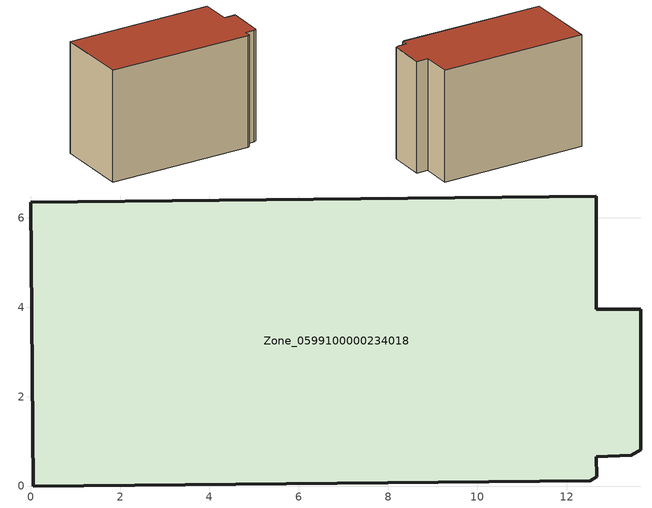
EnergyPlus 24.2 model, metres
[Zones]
Zone_0599100000234018
 floor ground (C_G): 12.52,0.12 0.06,0 0,6.36 12.66,6.49 12.66,3.95 13.66,3.95 13.66,0.81 13.44,0.68 12.66,0.66 12.67,0.21 z0
 wall outside (C_F): 13.66,0.81 13.66,3.95 12.66,3.95 12.66,6.49 0,6.36 0.06,0 12.52,0.12 12.67,0.21 12.66,0.66 13.44,0.68 13.66,0.81 z0:9.63
 roof outside (C_R): 0.06,0 12.52,0.12 12.67,0.21 12.66,0.66 13.44,0.68 13.66,0.81 13.66,3.95 12.66,3.95 12.66,6.49 0,6.36 z9.63
[BUILDING]
Pand.0599100000234018: North Axis=0; Terrain=City; Loads Convergence Tolerance Value=0.04; Temperature Convergence Tolerance Value=0.4; Solar Distribution=FullExterior; Maximum Number of Warmup Days=25; Minimum Number of Warmup Days=1
[Site:Location]
Rotterdam.The.Hague.AP_ZH_NLD Design_Conditions: Latitude=51.96; Longitude=4.45; Time Zone=1; Elevation=-4.5
[SITE:GROUNDTEMPERATURE:BUILDINGSURFACE]
18, 18, 18, 18, 18, 18, 18, 18, 18, 18, 18, 18
[MATERIAL] Thermal Absorptance=0.9; Solar Absorptance=0.7; Visible Absorptance=0.7
Name | Roughness | Thickness | Conductivity | Density | Specific Heat
G.D.1965 | MediumSmooth | 0.15 | 1 | 540 | 1210
F.D.1965 | Rough | 0.3 | 0.857143 | 1920 | 840
R.D.1965 | MediumRough | 0.2 | 0.08 | 1500 | 1000
[CONSTRUCTION]
C_G: G.D.1965
C_F: F.D.1965
C_R: R.D.1965
[ZONE]
Zone_0599100000234018: Type=1; Multiplier=1; Ceiling Height=Autocalculate; Volume=Autocalculate; Floor Area=autocalculate; Part of Total Floor Area=Yes
[ZONEINFILTRATION:DESIGNFLOWRATE]
Infil_Zone_0599100000234018: Zone or ZoneList or Space or SpaceList=Zone_0599100000234018; Schedule=AlwaysOn; Design Flow Rate Calculation Method=Flow/Area; Flow Rate per Floor Area=0.0042; Constant Term Coefficient=1; Temperature Term Coefficient=0; Velocity Term Coefficient=0; Velocity Squared Term Coefficient=0
[HVACTEMPLATE:ZONE:IDEALLOADSAIRSYSTEM]
Zone_0599100000234018: Maximum Heating Supply Air Temperature=50; Minimum Cooling Supply Air Temperature=13; Maximum Heating Supply Air Humidity Ratio=0.0156; Minimum Cooling Supply Air Humidity Ratio=0.0077; Heating Limit=NoLimit; Cooling Limit=NoLimit; Dehumidification Control Type=ConstantSensibleHeatRatio; Cooling Sensible Heat Ratio=0.7; Dehumidification Setpoint=60; Humidification Control Type=None; Humidification Setpoint=30; Outdoor Air Method=None; Outdoor Air Flow Rate per Person=0.00944; Outdoor Air Flow Rate per Zone Floor Area=0; Outdoor Air Flow Rate per Zone=0; Demand Controlled Ventilation Type=None; Outdoor Air Economizer Type=NoEconomizer; Heat Recovery Type=None; Sensible Heat Recovery Effectiveness=0.7; Latent Heat Recovery Effectiveness=0.65
[ZONECONTROL:THERMOSTAT]
ThermostatControl_Zone_0599100000234018: Zone or ZoneList=Zone_0599100000234018; Control Type Schedule=DualSetpointControlType; Control 1=Thermostat_Zone_0599100000234018; Temperature Difference Between Cutout And Setpoint=0
[THERMOSTATSETPOINT:DUALSETPOINT]
Thermostat_Zone_0599100000234018: Heating Setpoint Temperature Schedule=HeatingSetpoint_Zone_0599100000234018; Cooling Setpoint Temperature Schedule=CoolingSetpoint_Zone_0599100000234018
[SCHEDULE:COMPACT]
HeatingSetpoint_Zone_0599100000234018: Through: 12/31, For: AllDays, Until: 24:00, 21
CoolingSetpoint_Zone_0599100000234018: Through: 12/31, For: AllDays, Until: 24:00, 24
DualSetpointControlType: Through: 12/31, For: AllDays, Until: 24:00, 4
AlwaysOn: Through: 12/31, For: AllDays, Until: 24:00, 1
